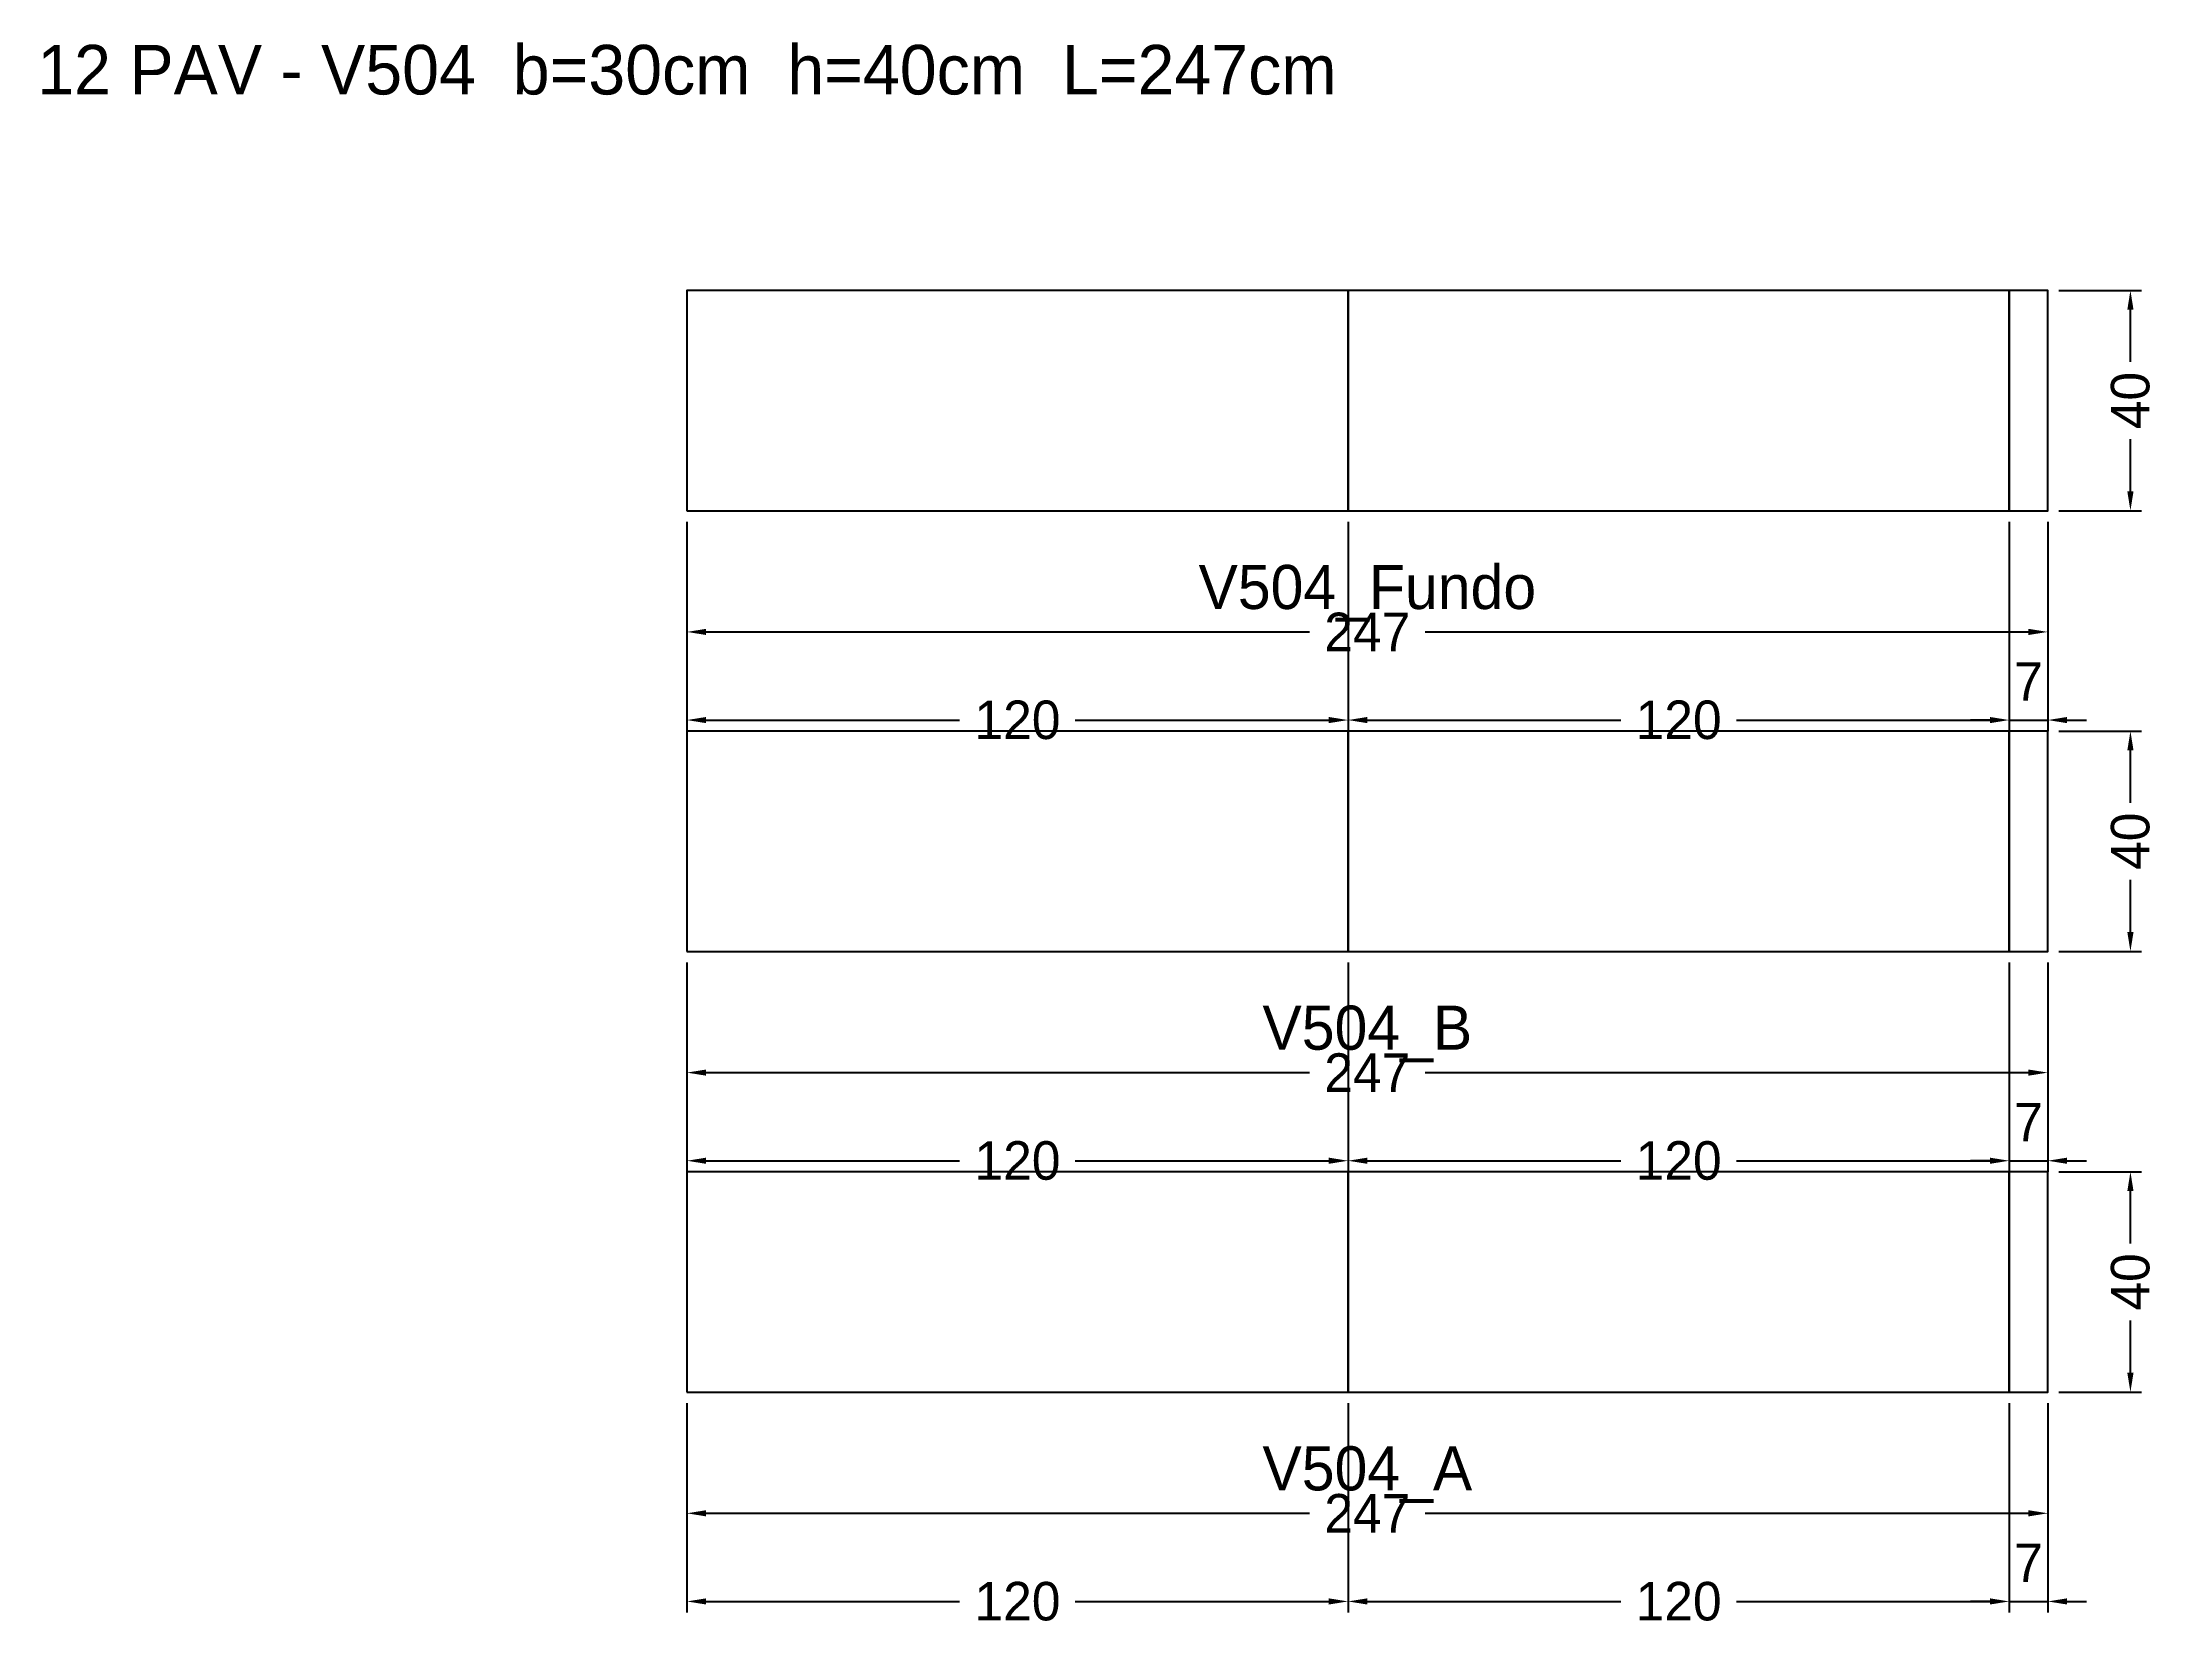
# Model space of a CAD drawing. Header units: metres. Extents: x -117 to 267, y -43 to 245.
import ezdxf

# ---------------------------------------------------------------- set-up
doc = ezdxf.new("R2010")
doc.units = ezdxf.units.M
for name, color, linetype in [('COTA', 3, 'Continuous'), ('NOMENCLATURA', 2, 'Continuous'), ('Paineis', 7, 'Continuous'), ('Texto Secao', 2, 'Continuous')]:
    doc.layers.add(name, color=color, linetype=linetype)
doc.dimstyles.new('COTA_VIG', dxfattribs={"dimtxt": 7, "dimasz": 3.5, "dimexe": 2, "dimexo": 2, "dimgap": 1.5, "dimtad": 1, "dimdec": 1, "dimcen": 2.5, "dimclrd": 3, "dimclre": 3, "dimclrt": 3, "dimazin": 3, "dimtfac": 1, "dimtmove": 0, "dimatfit": 3})

# ---------------------------------------------------------------- blocks, each defined once
blk = doc.blocks.new('_CLOSEDFILLED')
at = {"color": 0, "linetype": 'BYBLOCK'}
blk.add_solid([(-1, 0.16), (0, 0), (-1, -0.16)], dxfattribs=at)
blk = doc.blocks.new('*D1')
at = {"color": 3}
for p, q in [((0, -2), (0, -24)), ((247, -2), (247, -24)), ((3.5, -22), (113, -22)), ((134, -22), (243.5, -22))]:
    blk.add_line(p, q, dxfattribs=at)
at = {"layer": 'Defpoints'}
for p in [(0, 0), (247, 0), (0, -22)]:
    blk.add_point(p, dxfattribs=at)
at = {"layer": 'COTA', "color": 3, "xscale": 3.5, "yscale": 3.5, "rotation": 180}
blk.add_blockref('_CLOSEDFILLED', (0, -22), dxfattribs=at)
at = {"layer": 'COTA', "color": 3, "xscale": 3.5, "yscale": 3.5}
blk.add_blockref('_CLOSEDFILLED', (247, -22), dxfattribs=at)
at = {"layer": 'COTA', "color": 3, "insert": (123.5, -22), "char_height": 7, "attachment_point": 5}
blk.add_mtext('247', dxfattribs=at)
blk = doc.blocks.new('*D2')
at = {"color": 3}
for p, q in [((0, -2), (0, -40)), ((120, -2), (120, -40)), ((3.5, -38), (49.5, -38)), ((70.5, -38), (116.5, -38))]:
    blk.add_line(p, q, dxfattribs=at)
at = {"layer": 'Defpoints'}
for p in [(0, 0), (120, 0), (0, -38)]:
    blk.add_point(p, dxfattribs=at)
at = {"layer": 'COTA', "color": 3, "xscale": 3.5, "yscale": 3.5, "rotation": 180}
blk.add_blockref('_CLOSEDFILLED', (0, -38), dxfattribs=at)
at = {"layer": 'COTA', "color": 3, "xscale": 3.5, "yscale": 3.5}
blk.add_blockref('_CLOSEDFILLED', (120, -38), dxfattribs=at)
at = {"layer": 'COTA', "color": 3, "insert": (60, -38), "char_height": 7, "attachment_point": 5}
blk.add_mtext('120', dxfattribs=at)
blk = doc.blocks.new('*D3')
at = {"color": 3}
for p, q in [((120, -2), (120, -40)), ((240, -2), (240, -40)), ((123.5, -38), (169.5, -38)), ((190.5, -38), (236.5, -38))]:
    blk.add_line(p, q, dxfattribs=at)
at = {"layer": 'Defpoints'}
for p in [(120, 0), (240, 0), (120, -38)]:
    blk.add_point(p, dxfattribs=at)
at = {"layer": 'COTA', "color": 3, "xscale": 3.5, "yscale": 3.5, "rotation": 180}
blk.add_blockref('_CLOSEDFILLED', (120, -38), dxfattribs=at)
at = {"layer": 'COTA', "color": 3, "xscale": 3.5, "yscale": 3.5}
blk.add_blockref('_CLOSEDFILLED', (240, -38), dxfattribs=at)
at = {"layer": 'COTA', "color": 3, "insert": (180, -38), "char_height": 7, "attachment_point": 5}
blk.add_mtext('120', dxfattribs=at)
blk = doc.blocks.new('*D4')
at = {"color": 3}
for p, q in [((240, -2), (240, -40)), ((247, -2), (247, -40)), ((236.5, -38), (233, -38)), ((240, -38), (247, -38)), ((250.5, -38), (254, -38))]:
    blk.add_line(p, q, dxfattribs=at)
at = {"layer": 'Defpoints'}
for p in [(240, 0), (247, 0), (240, -38)]:
    blk.add_point(p, dxfattribs=at)
at = {"layer": 'COTA', "color": 3, "xscale": 3.5, "yscale": 3.5}
blk.add_blockref('_CLOSEDFILLED', (240, -38), dxfattribs=at)
at = {"layer": 'COTA', "color": 3, "xscale": 3.5, "yscale": 3.5, "rotation": 180}
blk.add_blockref('_CLOSEDFILLED', (247, -38), dxfattribs=at)
at = {"layer": 'COTA', "color": 3, "insert": (243.5, -31), "char_height": 7, "attachment_point": 5}
blk.add_mtext('7', dxfattribs=at)
blk = doc.blocks.new('*D5')
at = {"color": 3}
for p, q in [((249, 40), (264, 40)), ((262, 27), (262, 36.5)), ((262, 3.5), (262, 13)), ((249, 0), (264, 0))]:
    blk.add_line(p, q, dxfattribs=at)
at = {"layer": 'Defpoints'}
for p in [(247, 40), (247, 0), (262, 0)]:
    blk.add_point(p, dxfattribs=at)
at = {"layer": 'COTA', "color": 3, "xscale": 3.5, "yscale": 3.5}
for p, rotation in [((262, 40), 90), ((262, 0), 270)]:
    blk.add_blockref('_CLOSEDFILLED', p, dxfattribs=dict(at, rotation=rotation))
at = {"layer": 'COTA', "color": 3, "insert": (262, 20), "char_height": 7, "attachment_point": 5, "rotation": 90}
blk.add_mtext('40', dxfattribs=at)
blk = doc.blocks.new('*D6')
at = {"color": 3}
for p, q in [((0, 78), (0, 56)), ((247, 78), (247, 56)), ((3.5, 58), (113, 58)), ((134, 58), (243.5, 58))]:
    blk.add_line(p, q, dxfattribs=at)
at = {"layer": 'Defpoints'}
for p in [(0, 80), (247, 80), (0, 58)]:
    blk.add_point(p, dxfattribs=at)
at = {"layer": 'COTA', "color": 3, "xscale": 3.5, "yscale": 3.5, "rotation": 180}
blk.add_blockref('_CLOSEDFILLED', (0, 58), dxfattribs=at)
at = {"layer": 'COTA', "color": 3, "xscale": 3.5, "yscale": 3.5}
blk.add_blockref('_CLOSEDFILLED', (247, 58), dxfattribs=at)
at = {"layer": 'COTA', "color": 3, "insert": (123.5, 58), "char_height": 7, "attachment_point": 5}
blk.add_mtext('247', dxfattribs=at)
blk = doc.blocks.new('*D7')
at = {"color": 3}
for p, q in [((0, 78), (0, 40)), ((120, 78), (120, 40)), ((3.5, 42), (49.5, 42)), ((70.5, 42), (116.5, 42))]:
    blk.add_line(p, q, dxfattribs=at)
at = {"layer": 'Defpoints'}
for p in [(0, 80), (120, 80), (0, 42)]:
    blk.add_point(p, dxfattribs=at)
at = {"layer": 'COTA', "color": 3, "xscale": 3.5, "yscale": 3.5, "rotation": 180}
blk.add_blockref('_CLOSEDFILLED', (0, 42), dxfattribs=at)
at = {"layer": 'COTA', "color": 3, "xscale": 3.5, "yscale": 3.5}
blk.add_blockref('_CLOSEDFILLED', (120, 42), dxfattribs=at)
at = {"layer": 'COTA', "color": 3, "insert": (60, 42), "char_height": 7, "attachment_point": 5}
blk.add_mtext('120', dxfattribs=at)
blk = doc.blocks.new('*D8')
at = {"color": 3}
for p, q in [((120, 78), (120, 40)), ((240, 78), (240, 40)), ((123.5, 42), (169.5, 42)), ((190.5, 42), (236.5, 42))]:
    blk.add_line(p, q, dxfattribs=at)
at = {"layer": 'Defpoints'}
for p in [(120, 80), (240, 80), (120, 42)]:
    blk.add_point(p, dxfattribs=at)
at = {"layer": 'COTA', "color": 3, "xscale": 3.5, "yscale": 3.5, "rotation": 180}
blk.add_blockref('_CLOSEDFILLED', (120, 42), dxfattribs=at)
at = {"layer": 'COTA', "color": 3, "xscale": 3.5, "yscale": 3.5}
blk.add_blockref('_CLOSEDFILLED', (240, 42), dxfattribs=at)
at = {"layer": 'COTA', "color": 3, "insert": (180, 42), "char_height": 7, "attachment_point": 5}
blk.add_mtext('120', dxfattribs=at)
blk = doc.blocks.new('*D9')
at = {"color": 3}
for p, q in [((240, 78), (240, 40)), ((247, 78), (247, 40)), ((236.5, 42), (233, 42)), ((240, 42), (247, 42)), ((250.5, 42), (254, 42))]:
    blk.add_line(p, q, dxfattribs=at)
at = {"layer": 'Defpoints'}
for p in [(240, 80), (247, 80), (240, 42)]:
    blk.add_point(p, dxfattribs=at)
at = {"layer": 'COTA', "color": 3, "xscale": 3.5, "yscale": 3.5}
blk.add_blockref('_CLOSEDFILLED', (240, 42), dxfattribs=at)
at = {"layer": 'COTA', "color": 3, "xscale": 3.5, "yscale": 3.5, "rotation": 180}
blk.add_blockref('_CLOSEDFILLED', (247, 42), dxfattribs=at)
at = {"layer": 'COTA', "color": 3, "insert": (243.5, 49), "char_height": 7, "attachment_point": 5}
blk.add_mtext('7', dxfattribs=at)
blk = doc.blocks.new('*D10')
at = {"color": 3}
for p, q in [((249, 120), (264, 120)), ((262, 107), (262, 116.5)), ((262, 83.5), (262, 93)), ((249, 80), (264, 80))]:
    blk.add_line(p, q, dxfattribs=at)
at = {"layer": 'Defpoints'}
for p in [(247, 120), (247, 80), (262, 80)]:
    blk.add_point(p, dxfattribs=at)
at = {"layer": 'COTA', "color": 3, "xscale": 3.5, "yscale": 3.5}
for p, rotation in [((262, 120), 90), ((262, 80), 270)]:
    blk.add_blockref('_CLOSEDFILLED', p, dxfattribs=dict(at, rotation=rotation))
at = {"layer": 'COTA', "color": 3, "insert": (262, 100), "char_height": 7, "attachment_point": 5, "rotation": 90}
blk.add_mtext('40', dxfattribs=at)
blk = doc.blocks.new('*D11')
at = {"color": 3}
for p, q in [((0, 158), (0, 136)), ((247, 158), (247, 136)), ((3.5, 138), (113, 138)), ((134, 138), (243.5, 138))]:
    blk.add_line(p, q, dxfattribs=at)
at = {"layer": 'Defpoints'}
for p in [(0, 160), (247, 160), (0, 138)]:
    blk.add_point(p, dxfattribs=at)
at = {"layer": 'COTA', "color": 3, "xscale": 3.5, "yscale": 3.5, "rotation": 180}
blk.add_blockref('_CLOSEDFILLED', (0, 138), dxfattribs=at)
at = {"layer": 'COTA', "color": 3, "xscale": 3.5, "yscale": 3.5}
blk.add_blockref('_CLOSEDFILLED', (247, 138), dxfattribs=at)
at = {"layer": 'COTA', "color": 3, "insert": (123.5, 138), "char_height": 7, "attachment_point": 5}
blk.add_mtext('247', dxfattribs=at)
blk = doc.blocks.new('*D12')
at = {"color": 3}
for p, q in [((0, 158), (0, 120)), ((120, 158), (120, 120)), ((3.5, 122), (49.5, 122)), ((70.5, 122), (116.5, 122))]:
    blk.add_line(p, q, dxfattribs=at)
at = {"layer": 'Defpoints'}
for p in [(0, 160), (120, 160), (0, 122)]:
    blk.add_point(p, dxfattribs=at)
at = {"layer": 'COTA', "color": 3, "xscale": 3.5, "yscale": 3.5, "rotation": 180}
blk.add_blockref('_CLOSEDFILLED', (0, 122), dxfattribs=at)
at = {"layer": 'COTA', "color": 3, "xscale": 3.5, "yscale": 3.5}
blk.add_blockref('_CLOSEDFILLED', (120, 122), dxfattribs=at)
at = {"layer": 'COTA', "color": 3, "insert": (60, 122), "char_height": 7, "attachment_point": 5}
blk.add_mtext('120', dxfattribs=at)
blk = doc.blocks.new('*D13')
at = {"color": 3}
for p, q in [((120, 158), (120, 120)), ((240, 158), (240, 120)), ((123.5, 122), (169.5, 122)), ((190.5, 122), (236.5, 122))]:
    blk.add_line(p, q, dxfattribs=at)
at = {"layer": 'Defpoints'}
for p in [(120, 160), (240, 160), (120, 122)]:
    blk.add_point(p, dxfattribs=at)
at = {"layer": 'COTA', "color": 3, "xscale": 3.5, "yscale": 3.5, "rotation": 180}
blk.add_blockref('_CLOSEDFILLED', (120, 122), dxfattribs=at)
at = {"layer": 'COTA', "color": 3, "xscale": 3.5, "yscale": 3.5}
blk.add_blockref('_CLOSEDFILLED', (240, 122), dxfattribs=at)
at = {"layer": 'COTA', "color": 3, "insert": (180, 122), "char_height": 7, "attachment_point": 5}
blk.add_mtext('120', dxfattribs=at)
blk = doc.blocks.new('*D14')
at = {"color": 3}
for p, q in [((240, 158), (240, 120)), ((247, 158), (247, 120)), ((236.5, 122), (233, 122)), ((240, 122), (247, 122)), ((250.5, 122), (254, 122))]:
    blk.add_line(p, q, dxfattribs=at)
at = {"layer": 'Defpoints'}
for p in [(240, 160), (247, 160), (240, 122)]:
    blk.add_point(p, dxfattribs=at)
at = {"layer": 'COTA', "color": 3, "xscale": 3.5, "yscale": 3.5}
blk.add_blockref('_CLOSEDFILLED', (240, 122), dxfattribs=at)
at = {"layer": 'COTA', "color": 3, "xscale": 3.5, "yscale": 3.5, "rotation": 180}
blk.add_blockref('_CLOSEDFILLED', (247, 122), dxfattribs=at)
at = {"layer": 'COTA', "color": 3, "insert": (243.5, 129), "char_height": 7, "attachment_point": 5}
blk.add_mtext('7', dxfattribs=at)
blk = doc.blocks.new('*D15')
at = {"color": 3}
for p, q in [((249, 200), (264, 200)), ((262, 187), (262, 196.5)), ((262, 163.5), (262, 173)), ((249, 160), (264, 160))]:
    blk.add_line(p, q, dxfattribs=at)
at = {"layer": 'Defpoints'}
for p in [(247, 200), (247, 160), (262, 160)]:
    blk.add_point(p, dxfattribs=at)
at = {"layer": 'COTA', "color": 3, "xscale": 3.5, "yscale": 3.5}
for p, rotation in [((262, 200), 90), ((262, 160), 270)]:
    blk.add_blockref('_CLOSEDFILLED', p, dxfattribs=dict(at, rotation=rotation))
at = {"layer": 'COTA', "color": 3, "insert": (262, 180), "char_height": 7, "attachment_point": 5, "rotation": 90}
blk.add_mtext('40', dxfattribs=at)

msp = doc.modelspace()

# ---------------------------------------------------------------- linework, layer by layer
at = {"layer": 'Paineis'}
for points in [[(0, 160), (120, 160), (120, 200), (0, 200)], [(120, 160), (240, 160), (240, 200), (120, 200)], [(240, 160), (247, 160), (247, 200), (240, 200)], [(0, 80), (120, 80), (120, 120), (0, 120)], [(120, 80), (240, 80), (240, 120), (120, 120)], [(240, 80), (247, 80), (247, 120), (240, 120)], [(0, 0), (120, 0), (120, 40), (0, 40)], [(120, 0), (240, 0), (240, 40), (120, 40)], [(240, 0), (247, 0), (247, 40), (240, 40)]]:
    msp.add_lwpolyline(points, close=True, dxfattribs=at)

# ---------------------------------------------------------------- texts
at = {"layer": 'NOMENCLATURA', "insert": (0, 240), "char_height": 9, "width": 267, "attachment_point": 5}
msp.add_mtext('12 PAV - V504  b=30cm  h=40cm  L=247cm', dxfattribs=at)
at = {"layer": 'Texto Secao', "char_height": 8, "width": 267, "attachment_point": 5}
for s, insert in [('V504_Fundo', (123.5, 145)), ('V504_B', (123.5, 65)), ('V504_A', (123.5, -15))]:
    msp.add_mtext(s, dxfattribs=dict(at, insert=insert))

# ---------------------------------------------------------------- dimensions: what is measured, and where the dimension line sits
at = {"layer": 'COTA'}
for base, p1, p2, picture, middle in [((262, 160), (247, 160), (247, 200), '*D15', (262, 180)), ((262, 80), (247, 80), (247, 120), '*D10', (262, 100)), ((262, 0), (247, 0), (247, 40), '*D5', (262, 20))]:
    dim = msp.add_linear_dim(base=base, p1=p1, p2=p2, angle=90, dimstyle='COTA_VIG', dxfattribs=at)
    dim.commit()
    dim.dimension.update_dxf_attribs({"geometry": picture, "text_midpoint": middle})
for base, p1, p2, picture, middle in [((0, 138), (0, 160), (247, 160), '*D11', (123.5, 138)), ((0, 122), (0, 160), (120, 160), '*D12', (60, 122)), ((120, 122), (120, 160), (240, 160), '*D13', (180, 122)), ((240, 122), (240, 160), (247, 160), '*D14', (243.5, 129)), ((0, 58), (0, 80), (247, 80), '*D6', (123.5, 58)), ((0, 42), (0, 80), (120, 80), '*D7', (60, 42)), ((120, 42), (120, 80), (240, 80), '*D8', (180, 42)), ((240, 42), (240, 80), (247, 80), '*D9', (243.5, 49)), ((0, -22), (0, 0), (247, 0), '*D1', (123.5, -22)), ((0, -38), (0, 0), (120, 0), '*D2', (60, -38)), ((120, -38), (120, 0), (240, 0), '*D3', (180, -38)), ((240, -38), (240, 0), (247, 0), '*D4', (243.5, -31))]:
    dim = msp.add_linear_dim(base=base, p1=p1, p2=p2, dimstyle='COTA_VIG', dxfattribs=at)
    dim.commit()
    dim.dimension.update_dxf_attribs({"geometry": picture, "text_midpoint": middle})

doc.saveas('drawing.dxf')
